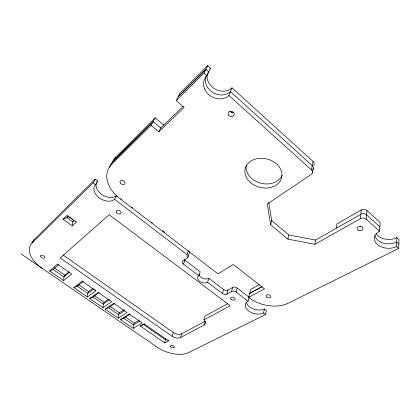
<?xml version="1.0" encoding="UTF-8"?>
<svg xmlns="http://www.w3.org/2000/svg" width="420" height="420" viewBox="0 0 420 420"><rect width="100%" height="100%" fill="white"/><g stroke="black" fill="none" stroke-linecap="round" stroke-linejoin="round"><path stroke-width="0.63" d="M259.25 284.666L250.719 289.349L248.666 297.402L249.302 297.89A28.602 18.312 13.4 0 0 288.178 303.198L398.669 248.477L399 239.578L396.874 237.652A13.629 9.476 1.5 0 1 376.168 233.567M398.669 248.477L396.517 246.535L396.874 237.652M396.517 246.535A13.823 9.482 2.1 0 1 377.286 244.424A13.823 9.482 2.1 0 1 379.544 231.242L380.147 222.453L366.991 210.499A4.053 2.924 2.8 0 0 361.274 209.963L336.814 224.039L336.215 228.296M63.625 280.607L71.678 274.003L57.472 264.133L49.618 270.989L63.625 280.607L63.908 276.969L64.874 275.184L69.153 271.63M83.102 281.243L82.063 281.216L73.862 287.637L87.444 296.966L87.733 293.391L88.625 291.59L93.077 288.256M103.005 307.65L111.605 301.733L98.117 292.367L89.702 298.515L103.005 307.65L103.299 304.117L104.139 302.311L108.707 299.119M118.251 318.124L127.05 312.464L113.841 303.287L105.215 309.173L118.251 318.124L118.555 314.632L119.343 312.811L124.016 309.76M133.198 328.387L142.186 322.975L129.245 313.987L120.419 319.615L133.198 328.387L133.502 324.938L134.248 323.106L139.02 320.187M72.287 225.881L76.261 222.169L66.964 215.381L63.053 219.177L72.287 225.881L72.65 221.812L73.705 219.986M164.803 342.946L168.588 340.914L143.976 323.81L140.306 326.004L164.803 342.946L165.559 338.284M379.544 231.242L366.182 219.203L366.991 210.499M312.674 169.633A4.153 3.265 7.3 0 0 312.223 165.632L311.383 169.832A4.184 3.271 7.5 0 1 311.147 174.463L267.241 204.02L270.674 224.742L287.947 239.132L314.858 244.325L360.386 218.642L361.274 209.963M314.858 244.325L315.583 240.056L360.832 214.268A4.079 2.929 3.1 0 1 366.587 214.82L379.848 226.816M312.491 172.253L313.32 168.047M207.312 74.114A14.716 12.857 27.6 0 0 215.103 89.087A14.716 12.857 27.6 0 0 232.05 87.838L313.094 161.469L312.265 165.601L230.48 91.67A14.831 12.883 27.4 0 1 212.856 92.568A14.831 12.883 27.4 0 1 205.805 76.766M287.947 239.132L288.85 234.938L271.709 220.589L268.753 202.472M21 253.853L157.374 347.293A23.825 13.109 19.5 0 0 188.869 352.475L265.472 314.548L266.385 310.48L264.437 308.983A10.789 6.683 14.3 0 1 253.701 309.073A10.789 6.683 14.3 0 1 246.43 302.584M265.472 314.548L263.508 313.047L264.437 308.983M270.674 224.742L271.709 220.589M263.508 313.047A10.852 6.667 14.4 0 1 248.556 310.894A10.852 6.667 14.4 0 1 248.094 301.276L249.123 297.229M248.094 301.276L236.019 292.047L237.127 288.026A3.224 2.037 15.9 0 0 232.664 287.432L227.987 290.094A3.208 2.021 16.7 0 1 223.587 289.506L208.834 278.308A5.817 3.717 18.4 0 1 202.839 278.35A5.817 3.717 18.4 0 1 198.917 274.312M184.364 259.644A3.287 2.142 20.1 0 0 184.936 260.174L200.193 271.75L198.854 275.693A5.849 3.712 18.4 0 0 199.589 281.206A5.849 3.712 18.4 0 0 207.559 282.266L222.411 293.491A3.224 2.016 16.7 0 0 226.837 294.089L231.53 291.443L232.664 287.432M226.837 294.089L227.987 290.094M222.411 293.491L223.587 289.506M203.999 325.085A6.064 3.533 18 0 0 203.91 319.898L230.218 305.681L109.179 214.725L60.181 257.964L172.037 336.236A6.29 3.512 19.3 0 0 177.24 338.095L177.986 338.121A6.29 3.512 19.3 0 0 180.484 337.575L203.999 325.085L205.191 321.216L181.75 333.8A6.253 3.523 19.3 0 1 179.261 334.357L178.516 334.331A6.253 3.523 19.3 0 1 173.345 332.483L63.284 255.119M203.91 319.898L205.112 316.013L227.908 303.56M207.559 282.266L208.834 278.308M180.484 337.575L181.75 333.8M172.037 336.236L173.345 332.483M198.854 275.693L183.493 264.091A3.308 2.137 20.1 0 1 182.984 260.878L187.457 257.864L188.895 253.932M187.457 257.864A3.344 2.189 20.3 0 0 186.963 254.578L188.412 250.64M183.493 264.091L184.936 260.174M311.383 169.832L228.921 95.534L230.48 91.67M230.517 91.633L232.05 87.838M228.921 95.534A14.952 12.915 27.2 0 1 208.556 94.463A14.952 12.915 27.2 0 1 206.95 75.736L210.483 68.239L207.653 65.667L180.054 93.104L176.253 100.595L184.165 107.436L158.818 131.759L151.153 125.37L155.148 117.868L163.952 125.27M176.253 100.595L204.062 73.138L207.653 65.667M158.818 131.759L160.766 127.953L183.204 106.334M77.758 285.296L77.296 286.193L73.862 287.637M42.095 268.307A26.198 15.062 28 0 1 31.978 243.18L93.098 182.873L95.587 184.774A12.101 8.18 29.1 0 0 99.052 197.699A12.101 8.18 29.1 0 0 114.587 199.285L116.576 195.51L117.616 196.308M248.666 297.402L264.505 288.887L233.347 264.516L217.98 273.866L119.732 198.508A31.306 22.134 27.6 0 1 111.547 164.467L115.815 157.059L155.148 117.868M95.587 184.774L97.724 181.046L95.256 179.151L34.188 239.631A26.05 15.104 28 0 0 32.198 242.576M93.098 182.873L95.256 179.151M67.757 216.295L66.953 217.66L63.053 219.177M31.978 243.18L34.188 239.631M113.72 160.76L153.163 121.59L161.059 128.2M153.163 121.59L113.668 160.718A31.096 22.145 27.7 0 0 109.625 167.354M178.169 96.82L205.889 69.353L208.751 71.941M178.085 96.747L205.889 69.353M111.547 164.467L151.153 125.37M68.812 215.864L66.953 217.66L72.65 221.812L74.062 220.484M49.618 270.989L53.141 269.546L58.737 264.684M69.615 272.239L63.908 276.969L53.141 269.546M83.134 281.636L77.296 286.193L87.733 293.391L93.676 288.96M87.444 296.966L95.834 290.776L94.836 289.464M89.702 298.515L93.072 297.066L99.067 292.703M109.394 299.88L103.299 304.117L93.072 297.066M105.215 309.173L108.528 307.724L114.671 303.544M124.787 310.574L118.555 314.632L108.528 307.724M120.419 319.615L123.68 318.166L129.959 314.171M139.871 321.058L133.502 324.938L123.68 318.166M140.306 326.004L144.596 323.915M262.085 286.619L249.701 293.354L262.269 286.529M166.199 338.935L165.123 339.523L143.546 324.544M288.85 234.938L315.583 240.056M54.143 267.771L64.874 275.184M78.739 284.76L88.625 291.59M94.479 295.638L104.139 302.311M109.877 306.274L119.343 312.811M125.486 317.053L134.248 323.106M82.063 281.216L95.834 290.776M69.578 216.972L72.676 219.23M114.587 199.285L186.963 254.578M120.74 198.707L121.779 199.505M131.67 207.097L132.715 207.895M151.452 222.28L152.497 223.078M162.383 230.664L164.467 232.265M237.127 288.026L248.624 296.846M204.062 73.138L206.95 75.736M398.837 243.999L396.695 242.062A13.724 9.482 1.8 0 1 374.866 235.557M75.569 221.319L76.261 222.169M167.848 340.006L168.588 340.914M189.394 251.79A3.323 2.195 20.3 0 1 189.331 253.517M116.576 195.51A12.022 8.19 29.2 0 1 101.131 193.966A12.022 8.19 29.2 0 1 97.724 181.046M231.53 291.443A3.244 2.032 16 0 1 236.019 292.047M360.386 218.642A4.111 2.929 3.3 0 1 366.182 219.203M282.135 175.25A18.659 14.621 13.8 0 1 260.064 182.999A18.659 14.621 13.8 0 1 246.44 164.75M207.585 73.258A14.831 12.883 27.4 0 1 208.714 71.978M360.969 226.212A2.951 2.095 3.7 0 1 360.203 226.207M233.62 112.649A3.124 2.641 21.6 0 1 230.113 111.2M233.657 112.613A3.124 2.641 21.6 0 1 230.155 111.169M209.711 69.08A14.716 12.857 27.6 0 1 210.483 68.239M313.094 161.469A4.121 3.26 7 0 1 313.535 165.459M111.773 163.695A30.886 22.155 27.8 0 1 115.815 157.059M170.756 346.909A2.037 1.103 19.3 0 0 174.116 347.466A2.037 1.103 19.3 0 0 172.074 345.392A2.037 1.103 19.3 0 0 170.756 346.909M40.808 256.856A2.263 1.286 28.4 0 0 44.41 257.985A2.263 1.286 28.4 0 0 42.509 255.292A2.263 1.286 28.4 0 0 40.808 256.856M231.299 299.476A2.352 1.46 16 0 0 235.09 299.334A2.352 1.46 16 0 0 232.139 297.092A2.352 1.46 16 0 0 231.299 299.476M116.776 212.825A2.557 1.701 27 0 0 120.866 213.266A2.557 1.701 27 0 0 118.13 210.205A2.557 1.701 27 0 0 116.776 212.825M120.251 182.847A2.699 1.885 28.6 0 0 124.635 184.175A2.699 1.885 28.6 0 0 122.724 180.579A2.699 1.885 28.6 0 0 120.251 182.847M250.184 182.311A18.795 14.632 14 0 0 281.332 178.804A18.795 14.632 14 0 0 258.752 158.408A18.795 14.632 14 0 0 250.184 182.311M266.81 297.129A2.441 1.533 13.4 0 0 270.821 296.977A2.441 1.533 13.4 0 0 267.86 294.661A2.441 1.533 13.4 0 0 266.81 297.129M358.318 230.15A2.972 2.095 4 0 0 362.995 228.811A2.972 2.095 4 0 0 358.817 226.548A2.972 2.095 4 0 0 358.318 230.15M228.585 115.101A3.15 2.646 21.5 0 0 233.924 115.421A3.15 2.646 21.5 0 0 231.021 111.195A3.15 2.646 21.5 0 0 228.585 115.101"/></g></svg>
